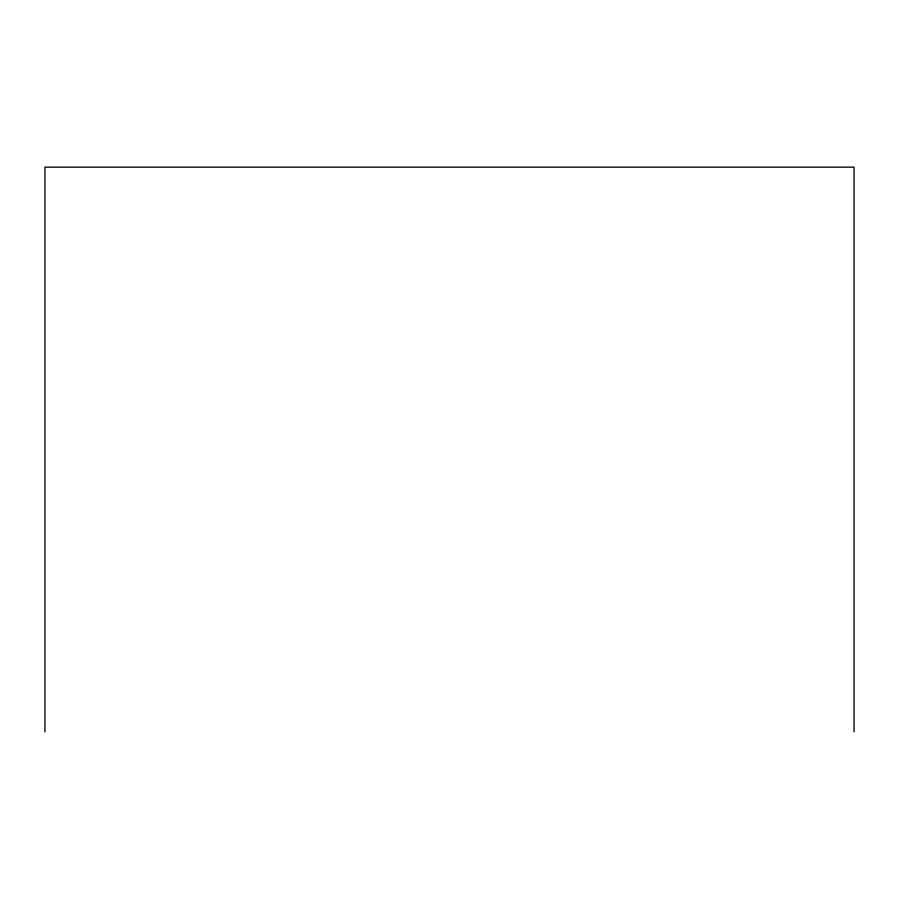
<?xml version="1.0" encoding="UTF-8"?>
<svg xmlns="http://www.w3.org/2000/svg" width="899" height="899" viewBox="0 0 899 899"><rect width="100%" height="100%" fill="white"/><g stroke="black" fill="none" stroke-linecap="round" stroke-linejoin="round"><path stroke-width="1.35" d="M854.05 731.853L854.05 167.147L44.95 167.147L44.95 731.853"/></g></svg>
